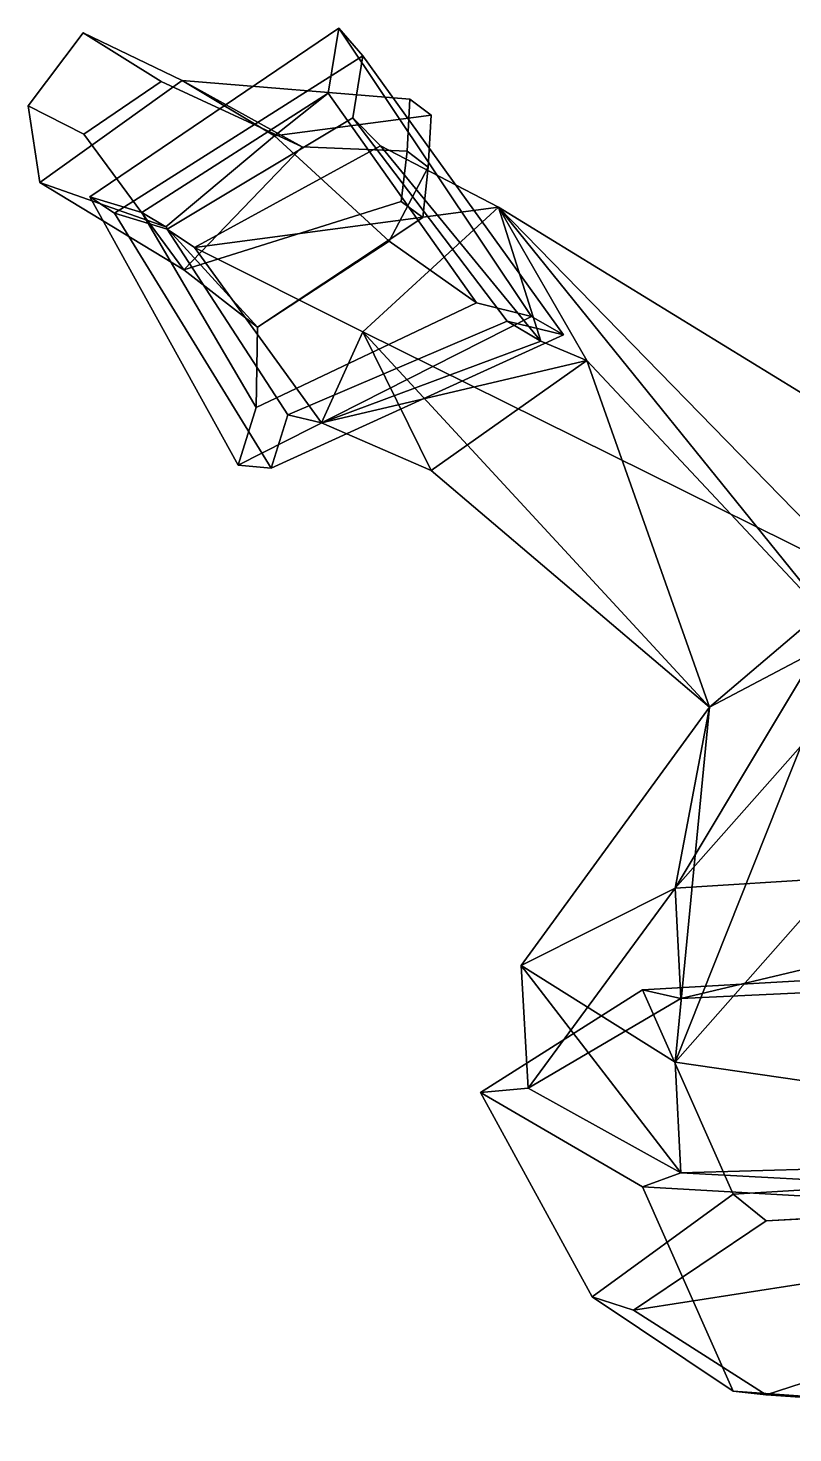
# Model space of a CAD drawing. Extents: x -267 to 201, y -153 to 268.
# Drawn here: x -267.4 to -109.7, y -73.6 to 216 of the extents above; entities that cross this region are included whole.
import ezdxf

# ---------------------------------------------------------------- set-up
doc = ezdxf.new("R2010")
doc.units = 0

msp = doc.modelspace()

# ---------------------------------------------------------------- linework, layer by layer
for points in [[(-255.871597, 194.162506, 207.19754), (-239.93132, 205.003418, 208.799652), (-256.064178, 215.018524, 198.713974), (-267.388153, 199.994202, 187.687027)], [(-267.388153, 199.994202, 187.687027), (-256.064178, 215.018524, 198.713974), (-235.602707, 205.226746, 133.474106), (-264.994446, 184.196838, 129.822754)], [(-239.93132, 205.003418, 208.799652), (-210.866653, 191.548553, 164.356659), (-235.602707, 205.226746, 133.474106), (-256.064178, 215.018524, 198.713974)], [(-254.665405, 181.211365, 111.347939), (-203.329147, 216.012817, 115.567085), (-198.4095, 210.290466, 84.062866), (-249.599182, 177.833496, 78.791245)], [(-254.665405, 181.211365, 111.347939), (-243.966064, 178.013031, 113.593643), (-205.532516, 202.62915, 116.71373), (-203.329147, 216.012817, 115.567085)], [(-163.602448, 156.563904, 130.166306), (-203.329147, 216.012817, 115.567085), (-205.532516, 202.62915, 116.71373), (-174.978973, 159.340698, 127.849976)], [(-157.048401, 152.783325, 97.917068), (-198.4095, 210.290466, 84.062866), (-203.329147, 216.012817, 115.567085), (-163.602448, 156.563904, 130.166306)], [(-249.599182, 177.833496, 78.791245), (-198.4095, 210.290466, 84.062866), (-200.435745, 197.495789, 85.173119), (-238.749786, 174.547882, 81.073318)], [(-157.048401, 152.783325, 97.917068), (-168.635559, 155.570496, 95.562576), (-200.435745, 197.495789, 85.173119), (-198.4095, 210.290466, 84.062866)], [(-264.994446, 184.196838, 129.822754), (-235.602707, 205.226746, 133.474106), (-216.603073, 193.80957, 105.494621), (-238.968613, 175.053284, 104.448631)], [(-255.871597, 194.162506, 207.19754), (-235.308777, 166.15976, 147.600647), (-210.866653, 191.548553, 164.356659), (-239.93132, 205.003418, 208.799652)], [(-188.733307, 201.34256, 169.511597), (-184.298309, 198.095032, 157.796356), (-216.603073, 193.80957, 105.494621), (-235.602707, 205.226746, 133.474106)], [(-189.243271, 190.609924, 173.231903), (-188.733307, 201.34256, 169.511597), (-235.602707, 205.226746, 133.474106), (-210.866653, 191.548553, 164.356659)], [(-255.871597, 194.162506, 207.19754), (-267.388153, 199.994202, 187.687027), (-264.994446, 184.196838, 129.822754), (-235.308777, 166.15976, 147.600647)], [(-238.968613, 175.053284, 104.448631), (-216.603073, 193.80957, 105.494621), (-205.532516, 202.62915, 116.71373), (-243.966064, 178.013031, 113.593643)], [(-192.996811, 172.056946, 118.770203), (-174.978973, 159.340698, 127.849976), (-205.532516, 202.62915, 116.71373), (-216.603073, 193.80957, 105.494621)], [(-189.243271, 190.609924, 173.231903), (-184.918732, 187.353241, 161.45726), (-184.298309, 198.095032, 157.796356), (-188.733307, 201.34256, 169.511597)], [(-238.749786, 174.547882, 81.073318), (-200.435745, 197.495789, 85.173119), (-194.741104, 191.760132, 49.932236), (-233.061035, 170.768799, 45.607189)], [(-184.918732, 187.353241, 161.45726), (-192.996811, 172.056946, 118.770203), (-216.603073, 193.80957, 105.494621), (-184.298309, 198.095032, 157.796356)], [(-194.741104, 191.760132, 49.932236), (-200.435745, 197.495789, 85.173119), (-168.635559, 155.570496, 95.562576), (-161.71756, 151.458679, 60.350475)], [(-190.470978, 180.232086, 176.613266), (-189.243271, 190.609924, 173.231903), (-210.866653, 191.548553, 164.356659), (-235.308777, 166.15976, 147.600647)], [(-233.061035, 170.768799, 45.607189), (-194.741104, 191.760132, 49.932236), (-170.40416, 179.108154, 4.790477)], [(-161.71756, 151.458679, 60.350475), (-170.40416, 179.108154, 4.790477), (-194.741104, 191.760132, 49.932236)], [(-190.470978, 180.232086, 176.613266), (-186.033142, 176.974182, 164.858231), (-184.918732, 187.353241, 161.45726), (-189.243271, 190.609924, 173.231903)], [(-186.033142, 176.974182, 164.858231), (-220.135788, 154.332764, 116.168594), (-192.996811, 172.056946, 118.770203), (-184.918732, 187.353241, 161.45726)], [(-235.308777, 166.15976, 147.600647), (-264.994446, 184.196838, 129.822754), (-238.968613, 175.053284, 104.448631), (-220.135788, 154.332764, 116.168594)], [(-217.312805, 125.265381, 90.485641), (-224.100967, 125.922913, 123.969124), (-254.665405, 181.211365, 111.347939), (-249.599182, 177.833496, 78.791245)], [(-224.100967, 125.922913, 123.969124), (-220.374924, 137.820007, 123.260292), (-243.966064, 178.013031, 113.593643), (-254.665405, 181.211365, 111.347939)], [(-190.470978, 180.232086, 176.613266), (-235.308777, 166.15976, 147.600647), (-220.135788, 154.332764, 116.168594), (-186.033142, 176.974182, 164.858231)], [(-217.312805, 125.265381, 90.485641), (-249.599182, 177.833496, 78.791245), (-238.749786, 174.547882, 81.073318), (-213.849365, 136.276306, 89.83223)], [(-220.135788, 154.332764, 116.168594), (-238.968613, 175.053284, 104.448631), (-243.966064, 178.013031, 113.593643), (-220.374924, 137.820007, 123.260292)], [(-233.061035, 170.768799, 45.607189), (-170.40416, 179.108154, 4.790477), (-198.406296, 153.407715, -16.540518)], [(-95.750999, 102.559921, -40.955772), (-198.406296, 153.407715, -16.540518), (-170.40416, 179.108154, 4.790477)], [(-99.056961, 90.694275, 40.549187), (-72.503075, 119.05191, -10.620778), (-170.40416, 179.108154, 4.790477)], [(-99.056961, 90.694275, 40.549187), (-170.40416, 179.108154, 4.790477), (-152.194519, 147.510162, 43.186459)], [(-95.750999, 102.559921, -40.955772), (-170.40416, 179.108154, 4.790477), (-72.503075, 119.05191, -10.620778)], [(-161.71756, 151.458679, 60.350475), (-152.194519, 147.510162, 43.186459), (-170.40416, 179.108154, 4.790477)], [(-206.920609, 134.637268, 54.338669), (-213.849365, 136.276306, 89.83223), (-238.749786, 174.547882, 81.073318), (-233.061035, 170.768799, 45.607189)], [(-220.135788, 154.332764, 116.168594), (-220.374924, 137.820007, 123.260292), (-174.978973, 159.340698, 127.849976), (-192.996811, 172.056946, 118.770203)], [(-206.920609, 134.637268, 54.338669), (-233.061035, 170.768799, 45.607189), (-198.406296, 153.407715, -16.540518)], [(-224.100967, 125.922913, 123.969124), (-163.602448, 156.563904, 130.166306), (-174.978973, 159.340698, 127.849976), (-220.374924, 137.820007, 123.260292)], [(-217.312805, 125.265381, 90.485641), (-157.048401, 152.783325, 97.917068), (-163.602448, 156.563904, 130.166306), (-224.100967, 125.922913, 123.969124)], [(-217.312805, 125.265381, 90.485641), (-213.849365, 136.276306, 89.83223), (-168.635559, 155.570496, 95.562576), (-157.048401, 152.783325, 97.917068)], [(-161.71756, 151.458679, 60.350475), (-168.635559, 155.570496, 95.562576), (-213.849365, 136.276306, 89.83223), (-206.920609, 134.637268, 54.338669)], [(-206.920609, 134.637268, 54.338669), (-198.406296, 153.407715, -16.540518), (-184.319107, 124.822723, 15.264916)], [(-206.920609, 134.637268, 54.338669), (-152.194519, 147.510162, 43.186459), (-161.71756, 151.458679, 60.350475)], [(-126.953117, 76.018127, 0.815666), (-198.406296, 153.407715, -16.540518), (-95.750999, 102.559921, -40.955772)], [(-184.319107, 124.822723, 15.264916), (-198.406296, 153.407715, -16.540518), (-126.953117, 76.018127, 0.815666)], [(-206.920609, 134.637268, 54.338669), (-184.319107, 124.822723, 15.264916), (-152.194519, 147.510162, 43.186459)], [(-184.319107, 124.822723, 15.264916), (-126.953117, 76.018127, 0.815666), (-152.194519, 147.510162, 43.186459)], [(-126.953117, 76.018127, 0.815666), (-99.056961, 90.694275, 40.549187), (-152.194519, 147.510162, 43.186459)], [(-134.025131, 38.684998, -72.800049), (-68.593498, 112.631042, -56.024242), (-2.352266, 46.937012, -111.432457)], [(-134.025131, 38.684998, -72.800049), (-95.750999, 102.559921, -40.955772), (-68.593498, 112.631042, -56.024242)], [(-134.025131, 38.684998, -72.800049), (-126.953117, 76.018127, 0.815666), (-95.750999, 102.559921, -40.955772)], [(-134.025116, 2.830887, 100.264), (-99.056961, 90.694275, 40.549187), (-126.953117, 76.018127, 0.815666)], [(-134.025116, 2.830887, 100.264), (-69.406898, 75.992935, 51.869526), (-99.056961, 90.694275, 40.549187)], [(-134.025116, 2.830887, 100.264), (-126.953117, 76.018127, 0.815666), (-165.7659, 22.760162, 4.067417)], [(-165.7659, 22.760162, 4.067417), (-126.953117, 76.018127, 0.815666), (-134.025131, 38.684998, -72.800049)], [(-2.35226, -16.249939, 138.044754), (-69.406898, 75.992935, 51.869526), (-134.025116, 2.830887, 100.264)], [(-132.850494, 15.922974, -77.439583), (-134.025131, 38.684998, -72.800049), (-2.352266, 46.937012, -111.432457)], [(-132.850494, 15.922974, -77.439583), (-2.352266, 46.937012, -111.432457), (-2.267948, 22.073593, -110.95237)], [(-164.317627, -2.530075, 11.631354), (-165.7659, 22.760162, 4.067417), (-134.025131, 38.684998, -72.800049)], [(-164.317627, -2.530075, 11.631354), (-134.025131, 38.684998, -72.800049), (-132.850494, 15.922974, -77.439583)], [(-122.075356, -24.365677, -78.538528), (-140.721649, 17.721909, -90.286797), (-2.35098, 25.649628, -128.507736), (-2.352272, -17.164627, -116.558907)], [(-140.721649, 17.721909, -90.286797), (-132.850494, 15.922974, -77.439583), (-2.267948, 22.073593, -110.95237), (-2.35098, 25.649628, -128.507736)], [(-132.850494, -20.011902, 96.014328), (-165.7659, 22.760162, 4.067417), (-164.317627, -2.530075, 11.631354)], [(-132.850494, -20.011902, 96.014328), (-134.025116, 2.830887, 100.264), (-165.7659, 22.760162, 4.067417)], [(-151.1492, -45.533264, 23.635201), (-174.15657, -3.445679, 11.886935), (-140.721649, 17.721909, -90.286797), (-122.075356, -24.365677, -78.538528)], [(-140.721649, 17.721909, -90.286797), (-174.15657, -3.445679, 11.886935), (-164.317627, -2.530075, 11.631354), (-132.850494, 15.922974, -77.439583)], [(-132.850494, -20.011902, 96.014328), (-2.35226, -16.249939, 138.044754), (-134.025116, 2.830887, 100.264)], [(-174.15657, -3.445679, 11.886935), (-140.721649, -22.884506, 105.716118), (-132.850494, -20.011902, 96.014328), (-164.317627, -2.530075, 11.631354)], [(-140.721649, -22.884506, 105.716118), (-174.15657, -3.445679, 11.886935), (-151.1492, -45.533264, 23.635201), (-122.075348, -64.972092, 117.464386)], [(-132.850494, -20.011902, 96.014328), (-2.352262, -26.977066, 129.826096), (-2.35226, -16.249939, 138.044754)], [(-122.075356, -24.365677, -78.538528), (-2.352272, -17.164627, -116.558907), (-2.352271, -23.591919, -98.276955), (-115.230881, -29.85759, -64.660461)], [(-2.352261, -30.768661, 143.92717), (-2.352262, -26.977066, 129.826096), (-132.850494, -20.011902, 96.014328), (-140.721649, -22.884506, 105.716118)], [(-2.352264, -73.607544, 155.885162), (-2.352261, -30.768661, 143.92717), (-140.721649, -22.884506, 105.716118), (-122.075348, -64.972092, 117.464386)], [(-115.230881, -29.85759, -64.660461), (-2.352271, -23.591919, -98.276955), (-2.35227, -23.130325, -76.001373), (-87.723488, -28.46122, -47.110641)], [(-151.1492, -45.533264, 23.635201), (-122.075356, -24.365677, -78.538528), (-115.230881, -29.85759, -64.660461), (-142.593613, -48.310638, 24.410473)], [(-142.593613, -48.310638, 24.410473), (-115.230881, -29.85759, -64.660461), (-87.723488, -28.46122, -47.110641), (-108.209366, -42.969551, 22.919571)], [(-115.230873, -65.792473, 108.793449), (-142.593613, -48.310638, 24.410473), (-108.209366, -42.969551, 22.919571), (-87.723488, -56.856308, 89.949501)], [(-122.075348, -64.972092, 117.464386), (-151.1492, -45.533264, 23.635201), (-142.593613, -48.310638, 24.410473), (-115.230873, -65.792473, 108.793449)], [(-2.352265, -73.541397, 142.82399), (-115.230873, -65.792473, 108.793449), (-87.723488, -56.856308, 89.949501), (-2.352265, -63.235703, 117.58313)], [(-2.352264, -73.607544, 155.885162), (-122.075348, -64.972092, 117.464386), (-115.230873, -65.792473, 108.793449), (-2.352265, -73.541397, 142.82399)]]:
    msp.add_3dface(points)

doc.saveas('drawing.dxf')
